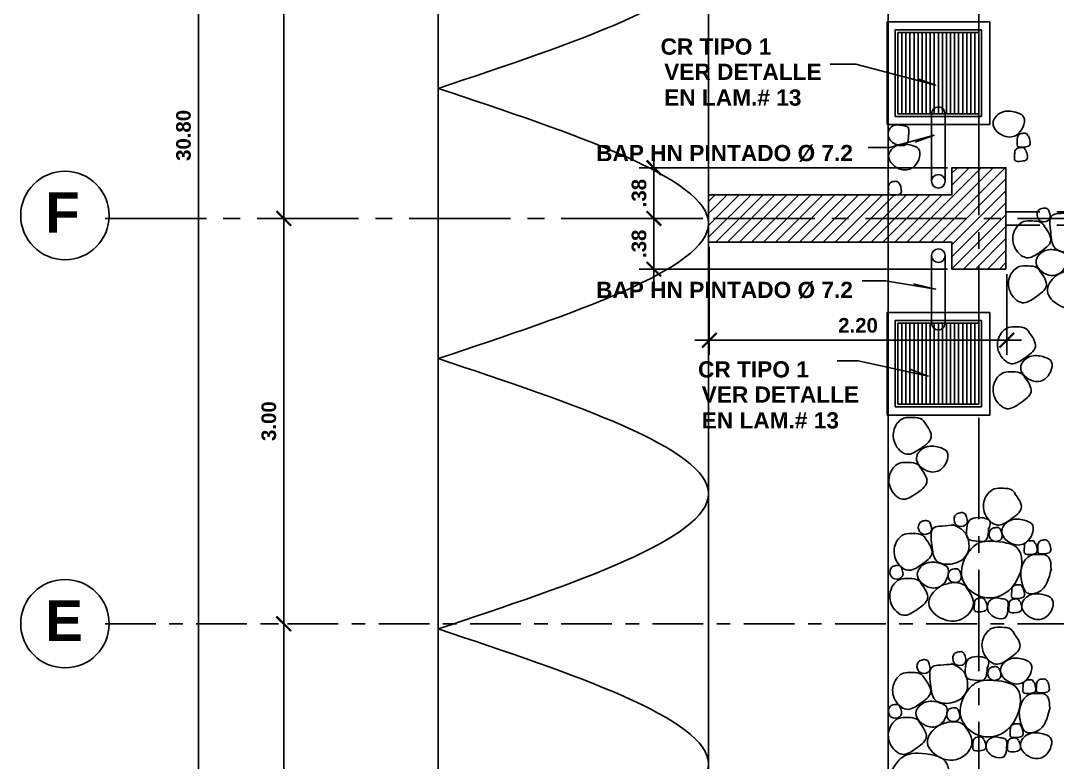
# Model space of a CAD drawing. Extents: x 504.5 to 598.6, y 648.3 to 688.4.
# Drawn here: x 504.8 to 512.47, y 661.04 to 666.53 of the extents above; entities that cross this region are included whole.
import ezdxf

# ---------------------------------------------------------------- set-up
doc = ezdxf.new("R2010")
doc.units = 0
doc.header["$MEASUREMENT"] = 0
for name, pattern in [('CENTER2', [1.125, 0.75, -0.125, 0.125, -0.125]), ('DASHDOTX2', [2, 1, -0.5, 0, -0.5]), ('HIDDEN', [0.375, 0.25, -0.125])]:
    doc.linetypes.add(name, pattern=pattern)
doc.layers.get('0').update_dxf_attribs({"linetype": 'CONTINUOUS'})
doc.layers.get('DEFPOINTS').update_dxf_attribs({"linetype": 'CONTINUOUS'})
for name, color, linetype in [('1', 6, 'CONTINUOUS'), ('2', 1, 'CONTINUOUS'), ('columnas', 4, 'CONTINUOUS'), ('EJES', 6, 'CENTER2'), ('PROYECCIONES', 6, 'HIDDEN'), ('talud', 5, 'CONTINUOUS'), ('texturas', 6, 'CONTINUOUS'), ('TUBERIA', 7, 'DASHDOTX2')]:
    doc.layers.add(name, color=color, linetype=linetype)
doc.styles.add('ALR4', font='sanssb__.ttf')
doc.dimstyles.new('1-50', dxfattribs={"dimscale": 0.6, "dimtxt": 0.18, "dimasz": 0.18, "dimexe": 0.18, "dimexo": 0.0625, "dimgap": 0.09, "dimtad": 1, "dimzin": 4, "dimdsep": 46, "dimtxsty": 'Standard', "dimblk1": 'ARCHTICK', "dimblk2": 'ARCHTICK', "dimsah": 1, "dimcen": 0.09, "dimdle": 0.18, "dimclrd": 6, "dimclre": 6, "dimclrt": 1, "dimadec": 0, "dimazin": 0, "dimtfac": 1, "dimtofl": 0, "dimtmove": 0, "dimatfit": 3, "dimldrblk": 'ARCHTICK', "dimfxl": 1, "dimtolj": 1, "dimtzin": 4, "dimarcsym": 0})

# ---------------------------------------------------------------- blocks, each defined once
blk = doc.blocks.new('_ARCHTICK')
at = {"color": 0, "linetype": 'ByBlock', "const_width": 0.15}
blk.add_lwpolyline([(-0.5, -0.5), (0.5, 0.5)], dxfattribs=at)
blk = doc.blocks.new('*D47')
at = {"color": 6, "linetype": 'ByBlock', "transparency": 16777216}
for p, q in [((506.1181, 681.189), (506.1181, 650.1683)), ((506.0806, 681.081), (506.0101, 681.081)), ((506.0806, 650.2763), (506.0101, 650.2763))]:
    blk.add_line(p, q, dxfattribs=at)
at = {"layer": 'DEFPOINTS', "color": 0, "linetype": 'ByBlock', "transparency": 16777216}
for p in [(506.1181, 681.081), (506.1181, 650.2763), (506.1181, 650.2763)]:
    blk.add_point(p, dxfattribs=at)
at = {"color": 6, "linetype": 'ByBlock', "transparency": 16777216, "xscale": 0.108, "yscale": 0.108, "zscale": 0.108}
for p, rotation in [((506.1181, 681.081), 90), ((506.1181, 650.2763), 270)]:
    blk.add_blockref('_ARCHTICK', p, dxfattribs=dict(at, rotation=rotation))
at = {"color": 1, "linetype": 'ByBlock', "transparency": 16777216, "insert": (506.0083, 665.6787), "char_height": 0.108, "attachment_point": 5, "rotation": 90, "style": 'ALR4'}
blk.add_mtext('\\A1;30.80', dxfattribs=at)
blk = doc.blocks.new('*D41')
at = {"color": 6, "linetype": 'ByBlock', "transparency": 16777216}
for p, q in [((506.7491, 671.1929), (506.7491, 664.9561)), ((506.7116, 665.0641), (506.6411, 665.0641))]:
    blk.add_line(p, q, dxfattribs=at)
at = {"layer": 'DEFPOINTS', "color": 0, "linetype": 'ByBlock', "transparency": 16777216}
for p in [(506.7491, 671.0849), (506.7491, 665.0641), (506.7491, 665.0641)]:
    blk.add_point(p, dxfattribs=at)
at = {"color": 6, "linetype": 'ByBlock', "transparency": 16777216, "xscale": 0.108, "yscale": 0.108, "zscale": 0.108}
for p, rotation in [((506.7491, 671.0849), 90), ((506.7491, 665.0641), 270)]:
    blk.add_blockref('_ARCHTICK', p, dxfattribs=dict(at, rotation=rotation))
at = {"color": 1, "linetype": 'ByBlock', "transparency": 16777216, "insert": (506.6393, 668.0745), "char_height": 0.108, "attachment_point": 5, "rotation": 90, "style": 'ALR4'}
blk.add_mtext('\\A1;6.00', dxfattribs=at)
blk = doc.blocks.new('*D42')
at = {"color": 6, "linetype": 'ByBlock', "transparency": 16777216}
for p, q in [((506.7491, 665.1721), (506.7491, 661.9561)), ((506.7116, 662.0641), (506.6411, 662.0641))]:
    blk.add_line(p, q, dxfattribs=at)
at = {"layer": 'DEFPOINTS', "color": 0, "linetype": 'ByBlock', "transparency": 16777216}
for p in [(506.7491, 665.0641), (506.7491, 662.0641), (506.7491, 662.0641)]:
    blk.add_point(p, dxfattribs=at)
at = {"color": 6, "linetype": 'ByBlock', "transparency": 16777216, "xscale": 0.108, "yscale": 0.108, "zscale": 0.108}
for p, rotation in [((506.7491, 665.0641), 90), ((506.7491, 662.0641), 270)]:
    blk.add_blockref('_ARCHTICK', p, dxfattribs=dict(at, rotation=rotation))
at = {"color": 1, "linetype": 'ByBlock', "transparency": 16777216, "insert": (506.6393, 663.5641), "char_height": 0.108, "attachment_point": 5, "rotation": 90, "style": 'ALR4'}
blk.add_mtext('\\A1;3.00', dxfattribs=at)
blk = doc.blocks.new('*D43')
at = {"color": 6, "linetype": 'ByBlock', "transparency": 16777216}
for p, q in [((506.7491, 662.1721), (506.7491, 658.9561)), ((506.7116, 659.0641), (506.6411, 659.0641))]:
    blk.add_line(p, q, dxfattribs=at)
at = {"layer": 'DEFPOINTS', "color": 0, "linetype": 'ByBlock', "transparency": 16777216}
for p in [(506.7491, 662.0641), (506.7491, 659.0641), (506.7491, 659.0641)]:
    blk.add_point(p, dxfattribs=at)
at = {"color": 6, "linetype": 'ByBlock', "transparency": 16777216, "xscale": 0.108, "yscale": 0.108, "zscale": 0.108}
for p, rotation in [((506.7491, 662.0641), 90), ((506.7491, 659.0641), 270)]:
    blk.add_blockref('_ARCHTICK', p, dxfattribs=dict(at, rotation=rotation))
at = {"color": 1, "linetype": 'ByBlock', "transparency": 16777216, "insert": (506.6393, 660.5641), "char_height": 0.108, "attachment_point": 5, "rotation": 90, "style": 'ALR4'}
blk.add_mtext('\\A1;3.00', dxfattribs=at)
blk = doc.blocks.new('*D73')
at = {"color": 6, "linetype": 'ByBlock', "transparency": 16777216}
blk.add_arc((531.3727, 659.0641), 0.8835, 0, 45, dxfattribs=at)
at = {"layer": 'DEFPOINTS', "color": 0, "linetype": 'ByBlock', "transparency": 16777216}
for p in [(534.3373, 662.0287), (532.2262, 659.2927), (505.4273, 659.0641), (531.3873, 659.0787), (544.8842, 659.0641)]:
    blk.add_point(p, dxfattribs=at)
at = {"color": 6, "linetype": 'ByBlock', "transparency": 16777216, "xscale": 0.108, "yscale": 0.108, "zscale": 0.108}
for p, rotation in [((531.9975, 659.6888), 134.9999999999654), ((532.2563, 659.0641), 270.0000000000001)]:
    blk.add_blockref('_ARCHTICK', p, dxfattribs=dict(at, rotation=rotation))
at = {"color": 1, "linetype": 'ByBlock', "transparency": 16777216, "insert": (532.2905, 659.4442), "char_height": 0.108, "attachment_point": 5, "rotation": 292.5, "style": 'ALR4'}
blk.add_mtext('\\A1;45.00°', dxfattribs=at)
blk = doc.blocks.new('*D194')
at = {"color": 6, "linetype": 'ByBlock', "transparency": 16777216}
for p, q in [((509.8915, 670.8724), (509.8915, 670.0756)), ((512.0915, 670.6724), (512.0915, 670.0756)), ((512.1995, 670.1836), (509.7835, 670.1836))]:
    blk.add_line(p, q, dxfattribs=at)
at = {"layer": 'DEFPOINTS', "color": 0, "linetype": 'ByBlock', "transparency": 16777216}
for p in [(509.8915, 670.9099), (512.0915, 670.7099), (509.8915, 670.1836)]:
    blk.add_point(p, dxfattribs=at)
at = {"color": 6, "linetype": 'ByBlock', "transparency": 16777216, "xscale": 0.108, "yscale": 0.108, "zscale": 0.108, "rotation": 180}
blk.add_blockref('_ARCHTICK', (509.8915, 670.1836), dxfattribs=at)
at = {"color": 6, "linetype": 'ByBlock', "transparency": 16777216, "xscale": 0.108, "yscale": 0.108, "zscale": 0.108}
blk.add_blockref('_ARCHTICK', (512.0915, 670.1836), dxfattribs=at)
at = {"color": 1, "linetype": 'ByBlock', "transparency": 16777216, "insert": (510.9915, 670.2933), "char_height": 0.108, "attachment_point": 5, "style": 'ALR4'}
blk.add_mtext('\\A1;2.20', dxfattribs=at)
blk = doc.blocks.new('*D192')
at = {"color": 6, "linetype": 'ByBlock', "transparency": 16777216}
for p, q in [((509.4815, 670.6019), (509.4815, 671.1929)), ((509.844, 671.0849), (509.3735, 671.0849)), ((511.654, 670.7099), (509.3735, 670.7099))]:
    blk.add_line(p, q, dxfattribs=at)
at = {"layer": 'DEFPOINTS', "color": 0, "linetype": 'ByBlock', "transparency": 16777216}
for p in [(509.4815, 671.0849), (509.8815, 671.0849), (511.6915, 670.7099)]:
    blk.add_point(p, dxfattribs=at)
at = {"color": 6, "linetype": 'ByBlock', "transparency": 16777216, "xscale": 0.108, "yscale": 0.108, "zscale": 0.108}
for p, rotation in [((509.4815, 671.0849), 90), ((509.4815, 670.7099), 270)]:
    blk.add_blockref('_ARCHTICK', p, dxfattribs=dict(at, rotation=rotation))
at = {"color": 1, "linetype": 'ByBlock', "transparency": 16777216, "insert": (509.3717, 670.8974), "char_height": 0.108, "attachment_point": 5, "rotation": 90, "style": 'ALR4'}
blk.add_mtext('\\A1;.38', dxfattribs=at)
blk = doc.blocks.new('*D193')
at = {"color": 6, "linetype": 'ByBlock', "transparency": 16777216}
for p, q in [((509.4815, 670.9769), (509.4815, 671.5679)), ((511.654, 671.4599), (509.3735, 671.4599))]:
    blk.add_line(p, q, dxfattribs=at)
at = {"layer": 'DEFPOINTS', "color": 0, "linetype": 'ByBlock', "transparency": 16777216}
for p in [(509.4815, 671.4599), (511.6915, 671.4599), (509.8815, 671.0849)]:
    blk.add_point(p, dxfattribs=at)
at = {"color": 6, "linetype": 'ByBlock', "transparency": 16777216, "xscale": 0.108, "yscale": 0.108, "zscale": 0.108}
for p, rotation in [((509.4815, 671.4599), 90), ((509.4815, 671.0849), 270)]:
    blk.add_blockref('_ARCHTICK', p, dxfattribs=dict(at, rotation=rotation))
at = {"color": 1, "linetype": 'ByBlock', "transparency": 16777216, "insert": (509.3717, 671.2724), "char_height": 0.108, "attachment_point": 5, "rotation": 90, "style": 'ALR4'}
blk.add_mtext('\\A1;.38', dxfattribs=at)
blk = doc.blocks.new('*D249')
at = {"color": 6, "linetype": 'ByBlock', "transparency": 16777216}
blk.add_arc((519.1311, 659.0641), 0.7852, 135, 180, dxfattribs=at)
at = {"layer": 'DEFPOINTS', "color": 0, "linetype": 'ByBlock', "transparency": 16777216}
for p in [(516.1665, 662.0287), (518.4511, 659.4567), (505.4273, 659.0641), (519.1165, 659.0787), (544.8842, 659.0641)]:
    blk.add_point(p, dxfattribs=at)
at = {"color": 6, "linetype": 'ByBlock', "transparency": 16777216, "xscale": 0.108, "yscale": 0.108, "zscale": 0.108}
for p, rotation in [((518.5759, 659.6193), 45.00000000003484), ((518.3459, 659.0641), 269.9999999999998)]:
    blk.add_blockref('_ARCHTICK', p, dxfattribs=dict(at, rotation=rotation))
at = {"color": 1, "linetype": 'ByBlock', "transparency": 16777216, "insert": (518.3042, 659.4066), "char_height": 0.108, "attachment_point": 5, "rotation": 67.5, "style": 'ALR4'}
blk.add_mtext('\\A1;45.00°', dxfattribs=at)

msp = doc.modelspace()

# ---------------------------------------------------------------- hatches: boundary and pattern name
at = {"layer": '1'}
h = msp.add_hatch(dxfattribs=at)
h.set_pattern_fill('ANSI31', color=256, scale=0.5, style=0)
h.paths.add_polyline_path([(509.8915, 665.2391), (509.8915, 664.8891), (511.6915, 664.8891), (511.6915, 664.6891), (512.0915, 664.6891), (512.0915, 665.4391), (511.6915, 665.4391), (511.6915, 665.2391)])

# ---------------------------------------------------------------- linework, layer by layer
at = {"layer": '2'}
for points in [[(518.4259, 657.1433), (511.221, 657.1433), (511.221, 676.5107), (513.5826, 676.5107)], [(510.7915, 666.2064), (510.9821, 666.2064), (511.571, 666.0494), (511.4476, 666.0943)], [(511.0719, 665.5899), (511.2289, 665.5899), (511.5598, 665.6796), (511.4196, 665.6291)], [(511.027, 664.6035), (511.2009, 664.6035), (511.571, 664.5419), (511.4084, 664.5811)], [(510.8419, 664.0095), (510.999, 664.0095), (511.5149, 663.8974), (511.3803, 663.9478)]]:
    msp.add_lwpolyline(points, dxfattribs=at)
for centre in [(505.131, 665.086), (505.131, 662.0651)]:
    msp.add_circle(centre, 0.3271, dxfattribs=at)
for points in [[(512.1617, 665.8499), (512.217, 665.8232), (512.1867, 665.695), (512.0905, 665.6701), (511.996, 665.7716), (512.0531, 665.8464), (512.1493, 665.8535), (512.1706, 665.8481)], [(511.3711, 665.689), (511.3516, 665.6106), (511.2821, 665.6106), (511.2233, 665.6676), (511.234, 665.7317), (511.2821, 665.7566), (511.3266, 665.7513), (511.3658, 665.7388), (511.3729, 665.689)], [(512.2591, 665.6728), (512.2644, 665.6051), (512.227, 665.5927), (512.1771, 665.5998), (512.1753, 665.6443), (512.1789, 665.6728), (512.2056, 665.6924), (512.2199, 665.6942), (512.2448, 665.6906), (512.2555, 665.6746)], [(511.3894, 665.606), (511.4446, 665.5793), (511.4143, 665.4511), (511.3181, 665.4262), (511.2237, 665.5277), (511.2807, 665.6025), (511.3769, 665.6096), (511.3983, 665.6042)], [(512.2395, 665.5677), (512.2448, 665.5001), (512.2074, 665.4876), (512.1575, 665.4948), (512.1557, 665.5393), (512.1593, 665.5677), (512.186, 665.5873), (512.2003, 665.5891), (512.2252, 665.5856), (512.2359, 665.5695)], [(511.3066, 665.3172), (511.312, 665.2495), (511.2746, 665.237), (511.2247, 665.2442), (511.2229, 665.2887), (511.2265, 665.3172), (511.2532, 665.3367), (511.2675, 665.3385), (511.2924, 665.335), (511.3031, 665.3189)], [(512.4064, 665.1258), (512.4135, 665.0581), (512.3583, 665.0403), (512.3244, 665.0724), (512.3351, 665.1276), (512.3654, 665.14), (512.3939, 665.1383), (512.4081, 665.1258)], [(512.3725, 665.0101), (512.4224, 664.8979), (512.3422, 664.8142), (512.2442, 664.7733), (512.1534, 664.857), (512.1552, 664.9745), (512.2211, 665.0403), (512.287, 665.0457), (512.3547, 665.0314), (512.3761, 665.0065)], [(512.5756, 665.1133), (512.67, 665.0475), (512.6825, 664.8944), (512.5756, 664.8214), (512.4562, 664.8427), (512.4224, 664.9602), (512.4366, 665.0884), (512.4954, 665.1009), (512.5863, 665.108)], [(512.4794, 664.8249), (512.5346, 664.7982), (512.5043, 664.67), (512.4081, 664.6451), (512.3137, 664.7466), (512.3707, 664.8214), (512.4669, 664.8285), (512.4883, 664.8231)], [(512.3404, 664.6772), (512.3903, 664.565), (512.3102, 664.4813), (512.2122, 664.4404), (512.1213, 664.5241), (512.1231, 664.6416), (512.189, 664.7074), (512.2549, 664.7128), (512.3226, 664.6985), (512.344, 664.6736)], [(512.6682, 664.6611), (512.727, 664.5116), (512.6219, 664.4048), (512.4794, 664.4244), (512.3992, 664.5241), (512.458, 664.6362), (512.5489, 664.6772), (512.629, 664.6772), (512.6754, 664.6558)], [(512.2591, 664.226), (512.309, 664.1138), (512.2288, 664.0302), (512.1309, 663.9892), (512.04, 664.0729), (512.0418, 664.1904), (512.1077, 664.2562), (512.1736, 664.2616), (512.2413, 664.2473), (512.2627, 664.2224)], [(512.366, 664.0408), (512.4212, 664.0141), (512.391, 663.8859), (512.2948, 663.861), (512.2003, 663.9625), (512.2574, 664.0373), (512.3536, 664.0444), (512.3749, 664.0391)], [(512.2271, 663.8931), (512.2769, 663.7809), (512.1968, 663.6972), (512.0988, 663.6563), (512.0079, 663.74), (512.0097, 663.8575), (512.0756, 663.9233), (512.1416, 663.9287), (512.2093, 663.9144), (512.2306, 663.8895)], [(511.4883, 663.5556), (511.5381, 663.4434), (511.458, 663.3598), (511.36, 663.3188), (511.2691, 663.4025), (511.2709, 663.52), (511.3368, 663.5859), (511.4028, 663.5912), (511.4705, 663.577), (511.4918, 663.552)], [(511.5952, 663.3705), (511.6504, 663.3437), (511.6201, 663.2156), (511.5239, 663.1906), (511.4295, 663.2921), (511.4865, 663.3669), (511.5827, 663.374), (511.6041, 663.3687)], [(511.4562, 663.2227), (511.5061, 663.1105), (511.4259, 663.0269), (511.3279, 662.9859), (511.2371, 663.0696), (511.2389, 663.1871), (511.3048, 663.253), (511.3707, 663.2583), (511.4384, 663.2441), (511.4598, 663.2191)], [(512.1551, 663.0317), (512.205, 662.9196), (512.1248, 662.8359), (512.0268, 662.795), (511.936, 662.8786), (511.9377, 662.9961), (512.0037, 663.062), (512.0696, 663.0673), (512.1373, 663.0531), (512.1586, 663.0282)], [(511.528, 662.8128), (511.5351, 662.7451), (511.4799, 662.7273), (511.4461, 662.7594), (511.4567, 662.8145), (511.487, 662.827), (511.5155, 662.8252), (511.5298, 662.8128)], [(511.7934, 662.8715), (511.8006, 662.8039), (511.7453, 662.7861), (511.7115, 662.8181), (511.7222, 662.8733), (511.7525, 662.8858), (511.781, 662.884), (511.7952, 662.8715)], [(511.9627, 662.7736), (511.9377, 662.6792), (511.8736, 662.6757), (511.8113, 662.6935), (511.8023, 662.7718), (511.8219, 662.8306), (511.8861, 662.8501), (511.9377, 662.8448), (511.9734, 662.8217), (511.9752, 662.8021), (511.9627, 662.7647)], [(512.2263, 662.8306), (512.2816, 662.8039), (512.2513, 662.6757), (512.1551, 662.6508), (512.0607, 662.7522), (512.1177, 662.827), (512.2139, 662.8341), (512.2352, 662.8288)], [(511.6972, 662.8003), (511.7917, 662.7344), (511.8041, 662.5813), (511.6972, 662.5083), (511.5779, 662.5297), (511.544, 662.6472), (511.5583, 662.7754), (511.6171, 662.7878), (511.7079, 662.795)], [(512.0518, 662.7611), (512.0589, 662.6935), (512.0037, 662.6757), (511.9698, 662.7077), (511.9805, 662.7629), (512.0108, 662.7754), (512.0393, 662.7736), (512.0535, 662.7611)], [(511.4942, 662.697), (511.544, 662.5849), (511.4639, 662.5012), (511.3659, 662.4603), (511.275, 662.5439), (511.2768, 662.6614), (511.3427, 662.7273), (511.4086, 662.7326), (511.4763, 662.7184), (511.4977, 662.6935)], [(511.9807, 662.6767), (512.1825, 662.6174), (512.135, 662.3327), (511.9214, 662.2615), (511.7671, 662.4039), (511.8146, 662.5936), (511.8976, 662.6648), (511.9807, 662.6767)], [(512.3119, 662.6579), (512.3172, 662.5902), (512.2798, 662.5778), (512.2299, 662.5849), (512.2281, 662.6294), (512.2317, 662.6579), (512.2584, 662.6775), (512.2727, 662.6792), (512.2976, 662.6757), (512.3083, 662.6597)], [(512.4116, 662.6632), (512.417, 662.5956), (512.3795, 662.5831), (512.3297, 662.5902), (512.3279, 662.6347), (512.3314, 662.6632), (512.3582, 662.6828), (512.3724, 662.6846), (512.3974, 662.681), (512.4081, 662.665)], [(511.601, 662.5119), (511.6563, 662.4852), (511.626, 662.357), (511.5298, 662.3321), (511.4354, 662.4336), (511.4924, 662.5083), (511.5886, 662.5155), (511.6099, 662.5101)], [(512.4259, 662.4674), (512.3297, 662.2983), (512.2459, 662.2947), (512.2157, 662.3463), (512.2085, 662.487), (512.2744, 662.5706), (512.3297, 662.5778), (512.3956, 662.5671), (512.4223, 662.5172), (512.4241, 662.4834), (512.4276, 662.4603)], [(511.3178, 662.4816), (511.3249, 662.414), (511.2697, 662.3962), (511.2358, 662.4282), (511.2465, 662.4834), (511.2768, 662.4959), (511.3053, 662.4941), (511.3196, 662.4816)], [(511.7489, 662.4567), (511.756, 662.3891), (511.7008, 662.3712), (511.667, 662.4033), (511.6776, 662.4585), (511.7079, 662.4709), (511.7364, 662.4692), (511.7507, 662.4567)], [(511.4621, 662.3641), (511.512, 662.252), (511.4318, 662.1683), (511.3338, 662.1273), (511.243, 662.211), (511.2447, 662.3285), (511.3107, 662.3944), (511.3766, 662.3997), (511.4443, 662.3855), (511.4656, 662.3606)], [(511.7899, 662.3481), (511.8487, 662.1986), (511.7436, 662.0917), (511.601, 662.1113), (511.5209, 662.211), (511.5797, 662.3232), (511.6705, 662.3641), (511.7507, 662.3641), (511.797, 662.3428)], [(512.2174, 662.3321), (512.2228, 662.2644), (512.1854, 662.252), (512.1355, 662.2591), (512.1337, 662.3036), (512.1373, 662.3321), (512.164, 662.3517), (512.1782, 662.3534), (512.2032, 662.3499), (512.2139, 662.3339)], [(512.3742, 662.2787), (512.4294, 662.252), (512.3991, 662.1238), (512.3029, 662.0989), (512.2085, 662.2003), (512.2655, 662.2751), (512.3617, 662.2822), (512.3831, 662.2769)], [(511.9413, 662.2342), (511.9466, 662.1665), (511.9092, 662.1541), (511.8594, 662.1612), (511.8576, 662.2057), (511.8611, 662.2342), (511.8879, 662.2538), (511.9021, 662.2555), (511.9271, 662.252), (511.9377, 662.2359)], [(512.1052, 662.1879), (512.0856, 662.1095), (512.0161, 662.1095), (511.9573, 662.1665), (511.968, 662.2306), (512.0161, 662.2555), (512.0607, 662.2502), (512.0999, 662.2377), (512.107, 662.1879)], [(512.1978, 662.227), (512.2032, 662.1594), (512.1658, 662.1469), (512.1159, 662.1541), (512.1141, 662.1986), (512.1177, 662.227), (512.1444, 662.2466), (512.1586, 662.2484), (512.1836, 662.2448), (512.1943, 662.2288)], [(512.1449, 662.0028), (512.1948, 661.8907), (512.1146, 661.807), (512.0166, 661.7661), (511.9258, 661.8497), (511.9276, 661.9672), (511.9935, 662.0331), (512.0594, 662.0384), (512.1271, 662.0242), (512.1485, 661.9993)], [(511.7833, 661.8426), (511.7904, 661.775), (511.7352, 661.7572), (511.7013, 661.7892), (511.712, 661.8444), (511.7423, 661.8569), (511.7708, 661.8551), (511.785, 661.8426)], [(511.9525, 661.7447), (511.9276, 661.6503), (511.8634, 661.6468), (511.8011, 661.6646), (511.7922, 661.7429), (511.8118, 661.8017), (511.8759, 661.8212), (511.9276, 661.8159), (511.9632, 661.7928), (511.965, 661.7732), (511.9525, 661.7358)], [(511.5178, 661.7839), (511.5249, 661.7162), (511.4697, 661.6984), (511.4359, 661.7305), (511.4466, 661.7856), (511.4768, 661.7981), (511.5053, 661.7963), (511.5196, 661.7839)], [(511.6871, 661.7714), (511.7815, 661.7055), (511.7939, 661.5524), (511.6871, 661.4794), (511.5677, 661.5008), (511.5338, 661.6183), (511.5481, 661.7465), (511.6069, 661.7589), (511.6977, 661.7661)], [(512.0416, 661.7322), (512.0487, 661.6646), (511.9935, 661.6468), (511.9596, 661.6788), (511.9703, 661.734), (512.0006, 661.7465), (512.0291, 661.7447), (512.0433, 661.7322)], [(512.2162, 661.8017), (512.2714, 661.775), (512.2411, 661.6468), (512.1449, 661.6219), (512.0505, 661.7233), (512.1075, 661.7981), (512.2037, 661.8052), (512.2251, 661.7999)], [(511.484, 661.6681), (511.5338, 661.556), (511.4537, 661.4723), (511.3557, 661.4314), (511.2648, 661.515), (511.2666, 661.6325), (511.3325, 661.6984), (511.3985, 661.7037), (511.4661, 661.6895), (511.4875, 661.6646)], [(511.9705, 661.6478), (512.1723, 661.5885), (512.1248, 661.3038), (511.9112, 661.2326), (511.7569, 661.375), (511.8044, 661.5647), (511.8875, 661.6359), (511.9705, 661.6478)], [(512.3017, 661.629), (512.307, 661.5613), (512.2696, 661.5489), (512.2197, 661.556), (512.2179, 661.6005), (512.2215, 661.629), (512.2482, 661.6486), (512.2625, 661.6503), (512.2874, 661.6468), (512.2981, 661.6308)], [(512.4014, 661.6343), (512.4068, 661.5667), (512.3694, 661.5542), (512.3195, 661.5613), (512.3177, 661.6058), (512.3213, 661.6343), (512.348, 661.6539), (512.3622, 661.6557), (512.3872, 661.6521), (512.3979, 661.6361)], [(512.4157, 661.4385), (512.3195, 661.2694), (512.2357, 661.2658), (512.2055, 661.3174), (512.1983, 661.4581), (512.2643, 661.5417), (512.3195, 661.5489), (512.3854, 661.5382), (512.4121, 661.4883), (512.4139, 661.4545), (512.4175, 661.4314)], [(511.3076, 661.4527), (511.3147, 661.3851), (511.2595, 661.3673), (511.2256, 661.3993), (511.2363, 661.4545), (511.2666, 661.467), (511.2951, 661.4652), (511.3094, 661.4527)], [(511.5909, 661.483), (511.6461, 661.4563), (511.6158, 661.3281), (511.5196, 661.3032), (511.4252, 661.4047), (511.4822, 661.4794), (511.5784, 661.4866), (511.5998, 661.4812)], [(511.7387, 661.4278), (511.7458, 661.3602), (511.6906, 661.3423), (511.6568, 661.3744), (511.6675, 661.4296), (511.6977, 661.442), (511.7262, 661.4403), (511.7405, 661.4278)], [(511.4519, 661.3352), (511.5018, 661.2231), (511.4216, 661.1394), (511.3236, 661.0984), (511.2328, 661.1821), (511.2346, 661.2996), (511.3005, 661.3655), (511.3664, 661.3708), (511.4341, 661.3566), (511.4555, 661.3317)], [(511.7797, 661.3192), (511.8385, 661.1697), (511.7334, 661.0628), (511.5909, 661.0824), (511.5107, 661.1821), (511.5695, 661.2943), (511.6603, 661.3352), (511.7405, 661.3352), (511.7868, 661.3139)], [(512.2072, 661.3032), (512.2126, 661.2355), (512.1752, 661.2231), (512.1253, 661.2302), (512.1235, 661.2747), (512.1271, 661.3032), (512.1538, 661.3228), (512.1681, 661.3245), (512.193, 661.321), (512.2037, 661.305)], [(511.9311, 661.2053), (511.9365, 661.1376), (511.899, 661.1252), (511.8492, 661.1323), (511.8474, 661.1768), (511.8509, 661.2053), (511.8777, 661.2249), (511.8919, 661.2266), (511.9169, 661.2231), (511.9276, 661.207)], [(512.095, 661.159), (512.0754, 661.0806), (512.0059, 661.0806), (511.9471, 661.1376), (511.9578, 661.2017), (512.0059, 661.2266), (512.0505, 661.2213), (512.0897, 661.2088), (512.0968, 661.159)], [(512.1876, 661.1981), (512.193, 661.1305), (512.1556, 661.118), (512.1057, 661.1252), (512.1039, 661.1697), (512.1075, 661.1981), (512.1342, 661.2177), (512.1485, 661.2195), (512.1734, 661.2159), (512.1841, 661.1999)], [(512.364, 661.2498), (512.4192, 661.2231), (512.389, 661.0949), (512.2928, 661.07), (512.1983, 661.1714), (512.2553, 661.2462), (512.3515, 661.2533), (512.3729, 661.248)], [(511.4409, 661.1068), (511.6427, 661.0475), (511.5952, 660.7628), (511.3816, 660.6916), (511.2273, 660.8339), (511.2748, 661.0237), (511.3579, 661.0949), (511.4409, 661.1068)]]:
    msp.add_spline(points, degree=3, dxfattribs=at)
at = {"layer": 'columnas'}
msp.add_lwpolyline([(509.8915, 665.2391), (509.8915, 664.8891), (511.6915, 664.8891), (511.6915, 664.6891), (512.0915, 664.6891), (512.0915, 665.4391), (511.6915, 665.4391), (511.6915, 665.2391), (509.8915, 665.2391)], dxfattribs=at)
at = {"layer": 'EJES'}
for p, q in [((511.8915, 649.3383), (511.8915, 683.009)), ((505.4273, 665.0641), (544.8842, 665.0641))]:
    msp.add_line(p, q, dxfattribs=at)
at = {"layer": 'EJES', "ltscale": 0.5}
msp.add_line((505.4273, 662.0641), (544.8842, 662.0641), dxfattribs=at)
at = {"layer": 'PROYECCIONES'}
for p, q in [((512.0915, 665.1141), (516.1665, 665.1141)), ((512.0915, 665.0141), (516.1665, 665.0141))]:
    msp.add_line(p, q, dxfattribs=at)
at = {"layer": 'talud'}
for p, q in [((507.8915, 681.1599), (507.8915, 654.0266)), ((509.8915, 679.1599), (509.8915, 656.0266))]:
    msp.add_line(p, q, dxfattribs=at)
at = {"layer": 'texturas'}
for points in [[(507.8915, 666.0266), (509.8915, 667.0266), (507.8915, 668.0266)], [(507.8915, 664.0266), (509.8915, 665.0266), (507.8915, 666.0266)], [(507.8915, 662.0266), (509.8915, 663.0266), (507.8915, 664.0266)], [(507.8915, 660.0266), (509.8915, 661.0266), (507.8915, 662.0266)]]:
    msp.add_spline(points, degree=3, dxfattribs=at)
at = {"layer": 'TUBERIA', "color": 1}
for p, q in [((511.3215, 666.4391), (511.3215, 665.8391)), ((511.3515, 666.4391), (511.3515, 665.8391)), ((511.3815, 666.4391), (511.3815, 665.8391)), ((511.4115, 666.4391), (511.4115, 665.8391)), ((511.4415, 666.4391), (511.4415, 665.8391)), ((511.4715, 666.4391), (511.4715, 665.8391)), ((511.5015, 666.4391), (511.5015, 665.8391)), ((511.5315, 666.4391), (511.5315, 665.8391)), ((511.5615, 666.4391), (511.5615, 665.8391)), ((511.5915, 666.4391), (511.5915, 665.8391)), ((511.6215, 666.4391), (511.6215, 665.8391)), ((511.6515, 666.4391), (511.6515, 665.8391)), ((511.6815, 666.4391), (511.6815, 665.8391)), ((511.7115, 666.4391), (511.7115, 665.8391)), ((511.7415, 666.4391), (511.7415, 665.8391)), ((511.7715, 666.4391), (511.7715, 665.8391)), ((511.8015, 666.4391), (511.8015, 665.8391)), ((511.8315, 666.4391), (511.8315, 665.8391)), ((511.8615, 666.4391), (511.8615, 665.8391)), ((511.4239, 665.8391), (511.6415, 665.8391)), ((511.5415, 665.3391), (511.5415, 665.8391)), ((511.6415, 665.3391), (511.6415, 665.8391)), ((511.5415, 664.7891), (511.5415, 664.2891)), ((511.6415, 664.7891), (511.6415, 664.2891)), ((511.3215, 663.6891), (511.3215, 664.2891)), ((511.3515, 663.6891), (511.3515, 664.2891)), ((511.3815, 663.6891), (511.3815, 664.2891)), ((511.4115, 663.6891), (511.4115, 664.2891)), ((511.4239, 664.2891), (511.6415, 664.2891)), ((511.4415, 663.6891), (511.4415, 664.2891)), ((511.4715, 663.6891), (511.4715, 664.2891)), ((511.5015, 663.6891), (511.5015, 664.2891)), ((511.5315, 663.6891), (511.5315, 664.2891)), ((511.5615, 663.6891), (511.5615, 664.2891)), ((511.5915, 663.6891), (511.5915, 664.2891)), ((511.6215, 663.6891), (511.6215, 664.2891)), ((511.6515, 663.6891), (511.6515, 664.2891)), ((511.6815, 663.6891), (511.6815, 664.2891)), ((511.7115, 663.6891), (511.7115, 664.2891)), ((511.7415, 663.6891), (511.7415, 664.2891)), ((511.7715, 663.6891), (511.7715, 664.2891)), ((511.8015, 663.6891), (511.8015, 664.2891)), ((511.8315, 663.6891), (511.8315, 664.2891)), ((511.8615, 663.6891), (511.8615, 664.2891))]:
    msp.add_line(p, q, dxfattribs=at)
for points in [[(511.9715, 665.7591), (511.2115, 665.7591), (511.2115, 666.5191), (511.9715, 666.5191)], [(511.9115, 665.8191), (511.2715, 665.8191), (511.2715, 666.4591), (511.9115, 666.4591)], [(511.8915, 665.8391), (511.2915, 665.8391), (511.2915, 666.4391), (511.8915, 666.4391)], [(511.9715, 664.3691), (511.2115, 664.3691), (511.2115, 663.6091), (511.9715, 663.6091)], [(511.9115, 664.3091), (511.2715, 664.3091), (511.2715, 663.6691), (511.9115, 663.6691)], [(511.8915, 664.2891), (511.2915, 664.2891), (511.2915, 663.6891), (511.8915, 663.6891)]]:
    msp.add_lwpolyline(points, close=True, dxfattribs=at)
at = {"layer": 'TUBERIA', "color": 1, "linetype": 'Continuous'}
for centre in [(511.5915, 665.3391), (511.5915, 664.7891)]:
    msp.add_circle(centre, 0.05, dxfattribs=at)
for centre, start, end in [((511.5915, 665.8391), 0, 180), ((511.5915, 664.2891), 180, 0)]:
    msp.add_arc(centre, 0.05, start, end, dxfattribs=at)

# ---------------------------------------------------------------- texts
at = {"layer": '2', "style": 'ALR4'}
for s, height, p in [('CR TIPO 1', 0.12, (509.5364, 666.276)), ('VER DETALLE', 0.12, (509.5634, 666.0898)), ('EN LAM.# 13', 0.12, (509.5634, 665.8987)), ('BAP HN PINTADO %%C 7.2', 0.12, (509.0596, 665.4882)), ('F', 0.3, (504.9841, 664.9586)), ('BAP HN PINTADO %%C 7.2', 0.12, (509.0596, 664.4755)), ('CR TIPO 1', 0.12, (509.8138, 663.8872)), ('VER DETALLE', 0.12, (509.8408, 663.701)), ('EN LAM.# 13', 0.12, (509.8408, 663.5099)), ('E', 0.3, (504.9841, 661.9378))]:
    msp.add_text(s, height=height, dxfattribs=at).set_placement(p)

# ---------------------------------------------------------------- dimensions: what is measured, and where the dimension line sits
at = {"layer": '2'}
for base, p1, p2, text, override, picture, middle in [((506.1181, 650.2763), (506.1181, 681.081), (506.1181, 650.2763), '30.80', {"dimtxsty": 'ALR4'}, '*D47', (506.0083, 665.6787)), ((506.7491, 665.0641), (506.7491, 671.0849), (506.7491, 665.0641), '6.00', {"dimtxsty": 'ALR4', "dimse1": 1, "dimtmove": 1}, '*D41', (506.6393, 668.0745))]:
    dim = msp.add_linear_dim(base=base, p1=p1, p2=p2, angle=270, text=text, dimstyle='1-50', override=override, dxfattribs=at)
    dim.commit()
    dim.dimension.update_dxf_attribs({"geometry": picture, "text_midpoint": middle})
for base, p1, p2, override, picture, middle in [((509.4873300738, 665.4390694547), (509.8873668952, 665.0640694547), (511.6973705998, 665.4390694547), {"dimtxsty": 'ALR4', "dimse1": 1, "dimtmove": 1}, '*D193', (509.377552296, 665.2515694547)), ((509.4873300738, 665.0640694547), (511.6973705998, 664.6890694547), (509.8873668952, 665.0640694547), {"dimtxsty": 'ALR4'}, '*D192', (509.377552296, 664.8765694547))]:
    dim = msp.add_linear_dim(base=base, p1=p1, p2=p2, angle=90, dimstyle='1-50', override=override, dxfattribs=at)
    dim.commit()
    dim.dimension.update_dxf_attribs({"geometry": picture, "text_midpoint": middle, "insert": (0.0058376889, -6.0208152802)})
for base, p1, p2, picture, middle in [((506.7491, 662.0641), (506.7491, 665.0641), (506.7491, 662.0641), '*D42', (506.6393, 663.5641)), ((506.7491, 659.0641), (506.7491, 662.0641), (506.7491, 659.0641), '*D43', (506.6393, 660.5641))]:
    dim = msp.add_linear_dim(base=base, p1=p1, p2=p2, angle=270, dimstyle='1-50', override={"dimtxsty": 'ALR4', "dimse1": 1, "dimtmove": 1}, dxfattribs=at)
    dim.commit()
    dim.dimension.update_dxf_attribs({"geometry": picture, "text_midpoint": middle})
dim = msp.add_linear_dim(base=(509.8974, 664.1628), p1=(512.0974, 664.6891), p2=(509.8974, 664.8891), dimstyle='1-50', override={"dimtxsty": 'ALR4'}, dxfattribs=at)
dim.commit()
dim.dimension.update_dxf_attribs({"geometry": '*D194', "text_midpoint": (510.9974, 664.2725), "insert": (0.0058, -6.0208)})
for base, line1, line2, picture, middle in [((532.2262, 659.2927), ((505.4273, 659.0641), (544.8842, 659.0641)), ((534.3373, 662.0287), (531.3873, 659.0787)), '*D73', (532.2905, 659.4442)), ((518.4511, 659.4567), ((516.1665, 662.0287), (519.1165, 659.0787)), ((505.4273, 659.0641), (544.8842, 659.0641)), '*D249', (518.3042, 659.4066))]:
    dim = msp.add_angular_dim_2l(base=base, line1=line1, line2=line2, dimstyle='1-50', override={"dimtxsty": 'ALR4', "dimadec": 2, "dimazin": 1}, dxfattribs=at)
    dim.commit()
    dim.dimension.update_dxf_attribs({"geometry": picture, "text_midpoint": middle})

doc.saveas('drawing.dxf')
